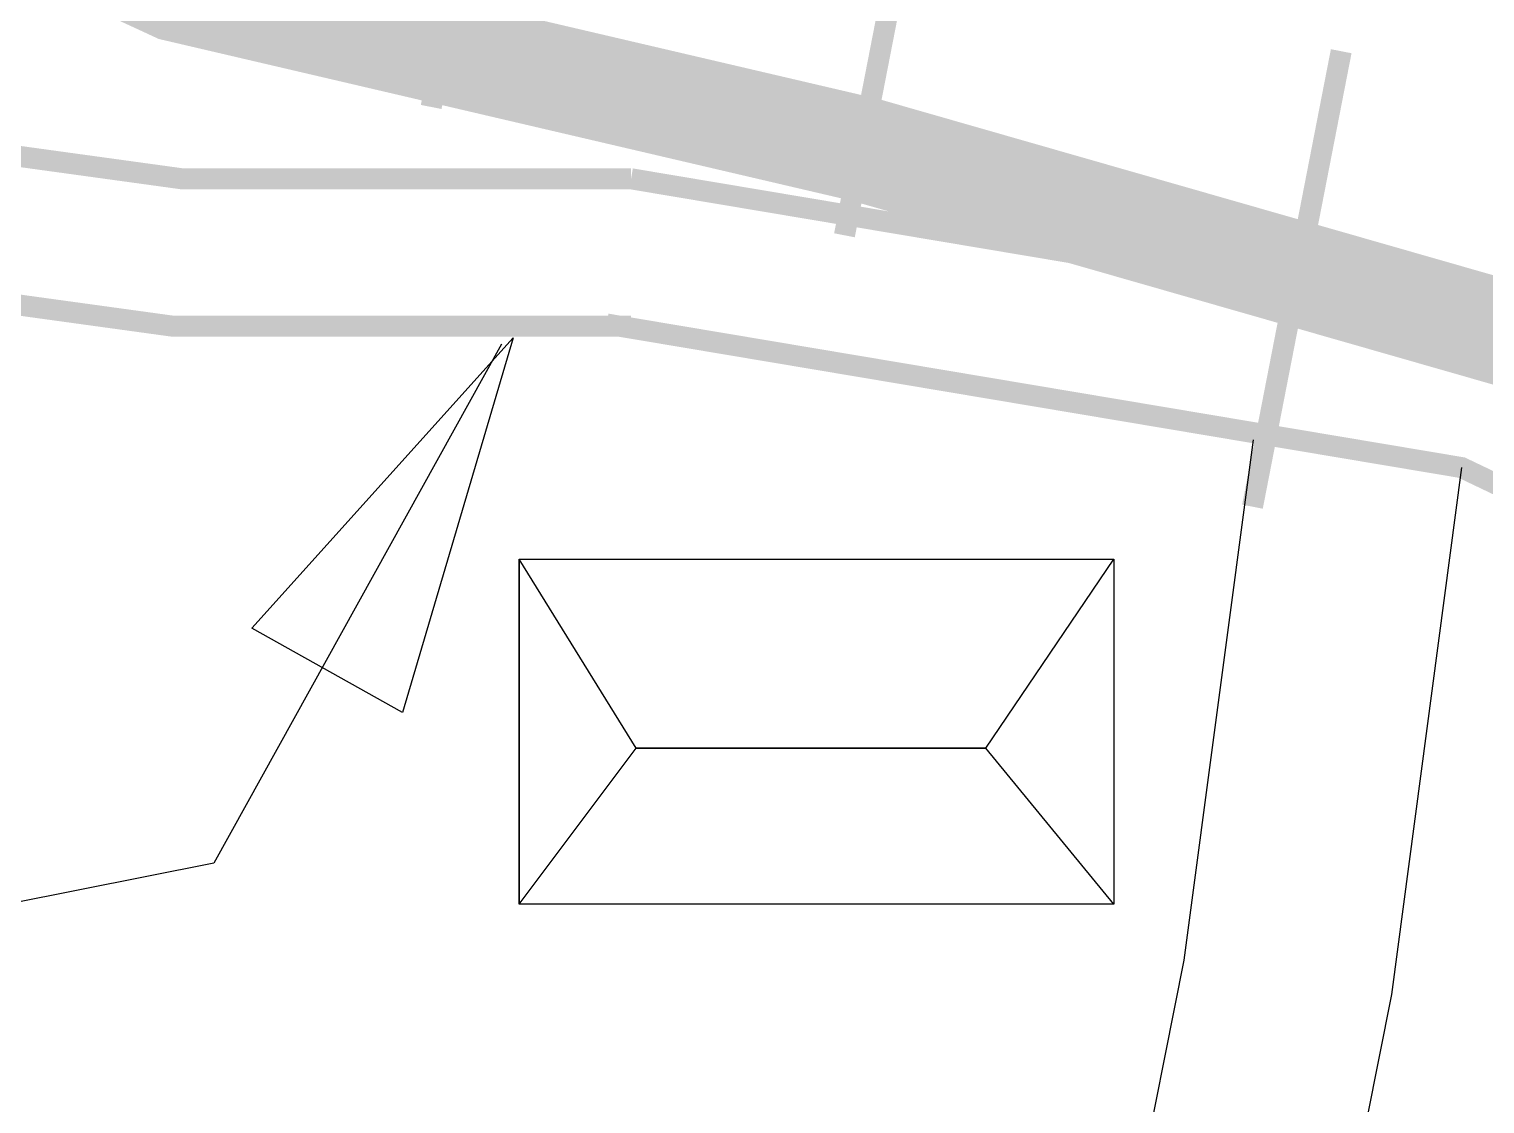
# Model space of a CAD drawing. Header units: inches. Extents: x -885 to 26362, y -28010 to 990.
# Drawn here: x 4372.61 to 4378.05, y -2391.4 to -2387.39 of the extents above; entities that cross this region are included whole.
import ezdxf

# ---------------------------------------------------------------- set-up
doc = ezdxf.new("R2010")
doc.units = ezdxf.units.IN
doc.header["$MEASUREMENT"] = 0
doc.layers.add('BUILDING', color=5, linetype='Continuous', lineweight=15)
doc.layers.add('Text', color=7, linetype='Continuous')

msp = doc.modelspace()

# ---------------------------------------------------------------- linework, layer by layer
at = {"layer": 'BUILDING', "const_width": 0.078483}
for points in [[(4364.139512, -2387.019024), (4364.657526, -2387.325881), (4365.493508, -2387.325881), (4366.83108, -2387.385046), (4368.498646, -2387.307392), (4373.184548, -2387.952664), (4374.860913, -2387.952664)], [(4363.859512, -2387.491699), (4364.507019, -2387.875264), (4365.481364, -2387.875264), (4366.831721, -2387.934995), (4368.473742, -2387.85853), (4373.146899, -2388.502047), (4374.860913, -2388.502047)], [(4374.860913, -2387.952664), (4378.127331, -2388.501051), (4379.023226, -2388.928892), (4380.048405, -2389.036129), (4380.857988, -2389.063863), (4382.142761, -2389.365237)], [(4374.769952, -2388.494464), (4377.96024, -2389.030071), (4378.871909, -2389.465444), (4380.010376, -2389.584532), (4380.785152, -2389.611073), (4382.004477, -2389.897094)]]:
    msp.add_lwpolyline(points, dxfattribs=at)
at = {"layer": 'Text', "color": 1, "const_width": 0.392416}
msp.add_lwpolyline([(4356.676092, -2384.132801), (4358.060912, -2384.26366), (4359.254439, -2384.101369), (4360.970403, -2384.286261), (4362.646768, -2384.674534), (4364.204335, -2384.840936), (4365.717904, -2384.951871), (4367.596664, -2385.245849), (4369.061834, -2385.513942), (4369.189541, -2386.211482), (4369.774241, -2386.650988), (4369.774241, -2386.650988), (4371.946787, -2386.682312), (4373.162548, -2387.244529), (4375.736495, -2387.845427), (4377.175265, -2388.257735), (4378.656164, -2388.682117), (4380.527995, -2388.982511), (4382.51831, -2389.301919)], dxfattribs=at)
at = {"layer": 'Text', "color": 0, "lineweight": 25, "const_width": 0.078483}
for points in [[(4374.114975, -2387.684692), (4374.446114, -2385.985538)], [(4375.657171, -2388.16344), (4375.988311, -2386.464286)], [(4377.179747, -2389.175875), (4377.510887, -2387.47672)]]:
    msp.add_lwpolyline(points, dxfattribs=at)
at = {"layer": 'Text'}
for points in [[(4374.377944, -2388.570202), (4373.304367, -2390.506018), (4369.009029, -2391.359985)], [(4374.420922, -2388.546166), (4374.008352, -2389.943948), (4373.445164, -2389.629632), (4374.420922, -2388.546166)], [(4377.182266, -2388.926536), (4376.923998, -2390.86721), (4376.567964, -2392.658619), (4375.367267, -2395.936713), (4374.487075, -2397.72145), (4374.23348, -2397.888919), (4372.961815, -2397.90234), (4369.544083, -2398.074795), (4367.858593, -2398.074795), (4366.756748, -2397.743205), (4363.99612, -2396.586142)], [(4377.96024, -2389.030071), (4377.698663, -2390.995602), (4377.325868, -2392.871353), (4376.089756, -2396.246134), (4375.096942, -2398.25923), (4374.473, -2398.671268), (4372.985742, -2398.686964), (4369.563871, -2398.859628), (4367.743059, -2398.859628), (4366.49125, -2398.482908), (4364.55514, -2397.754922)], [(4376.185174, -2390.076783), (4376.6629, -2389.371743), (4376.6629, -2390.658188), (4376.185174, -2390.076783), (4374.879579, -2390.076783), (4374.442882, -2389.371743), (4374.442882, -2390.658188), (4374.879579, -2390.076783)]]:
    msp.add_lwpolyline(points, dxfattribs=at)
msp.add_lwpolyline([(4374.442882, -2389.371743), (4376.6629, -2389.371743), (4376.6629, -2390.658188), (4374.442882, -2390.658188)], close=True, dxfattribs=at)
at = {"layer": 'Text', "color": 6}
msp.add_lwpolyline([(4374.879579, -2390.076783), (4376.185174, -2390.076783)], dxfattribs=at)

doc.saveas('drawing.dxf')
